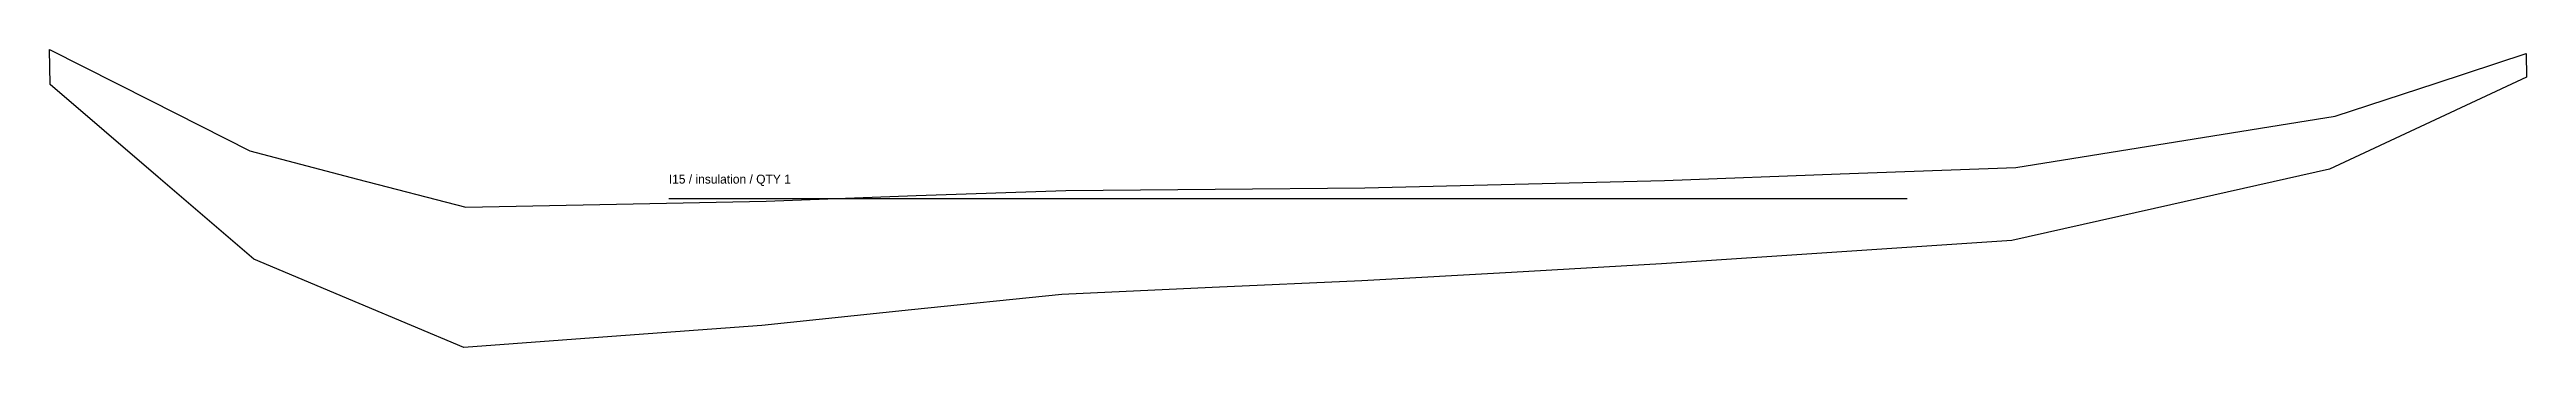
# Model space of a CAD drawing. Header units: millimetres. Extents: x 8 to 2493, y 8 to 308.
import ezdxf

# ---------------------------------------------------------------- set-up
doc = ezdxf.new("R2010")
doc.units = ezdxf.units.MM
for name, color, linetype in [('CUT', 7, 'Continuous'), ('GRAIN', 3, 'Continuous'), ('ID', 7, 'Continuous'), ('SEW', 5, 'Continuous')]:
    doc.layers.add(name, color=color, linetype=linetype)

msp = doc.modelspace()

# ---------------------------------------------------------------- linework, layer by layer
at = {"layer": 'CUT'}
msp.add_lwpolyline([(8.9, 272.4), (8.2, 307.7), (109.4, 256.3), (209.1, 205.7), (317.3, 177.4), (425.7, 149.1), (576.9, 152.3), (727.1, 155.4), (877.4, 160.8), (1027.5, 166.1), (1177.5, 167.4), (1327.6, 168.6), (1478, 172.4), (1628.3, 176.1), (1804.2, 182.6), (1980.6, 189.1), (2140.6, 214.9), (2300.8, 240.7), (2402.1, 274), (2492.5, 303.8), (2492.7, 279.8), (2396, 234.5), (2295.3, 187.3), (2136, 151.5), (1976.4, 115.6), (1801.1, 104), (1625.1, 92.4), (1474.8, 83.7), (1324.5, 75.1), (1174.3, 68.4), (1023.8, 61.6), (873, 46), (722.6, 30.3), (572.3, 19.2), (423.8, 8.1), (318.8, 52.4), (213.2, 97), (117.1, 179.5)], close=True, dxfattribs=at)
at = {"layer": 'GRAIN'}
msp.add_line((629.4, 157.9), (1871.6, 157.9), dxfattribs=at)
at = {"layer": 'SEW'}
msp.add_lwpolyline([(8.9, 272.4), (8.2, 307.7), (109.4, 256.3), (209.1, 205.7), (317.3, 177.4), (425.7, 149.1), (576.9, 152.3), (727.1, 155.4), (877.4, 160.8), (1027.5, 166.1), (1177.5, 167.4), (1327.6, 168.6), (1478, 172.4), (1628.3, 176.1), (1804.2, 182.6), (1980.6, 189.1), (2140.6, 214.9), (2300.8, 240.7), (2402.1, 274), (2492.5, 303.8), (2492.7, 279.8), (2396, 234.5), (2295.3, 187.3), (2136, 151.5), (1976.4, 115.6), (1801.1, 104), (1625.1, 92.4), (1474.8, 83.7), (1324.5, 75.1), (1174.3, 68.4), (1023.8, 61.6), (873, 46), (722.6, 30.3), (572.3, 19.2), (423.8, 8.1), (318.8, 52.4), (213.2, 97), (117.1, 179.5)], close=True, dxfattribs=at)

# ---------------------------------------------------------------- texts
at = {"layer": 'ID'}
msp.add_text('I15 / insulation / QTY 1', height=9, dxfattribs=at).set_placement((629.4, 172.9))

doc.saveas('drawing.dxf')
